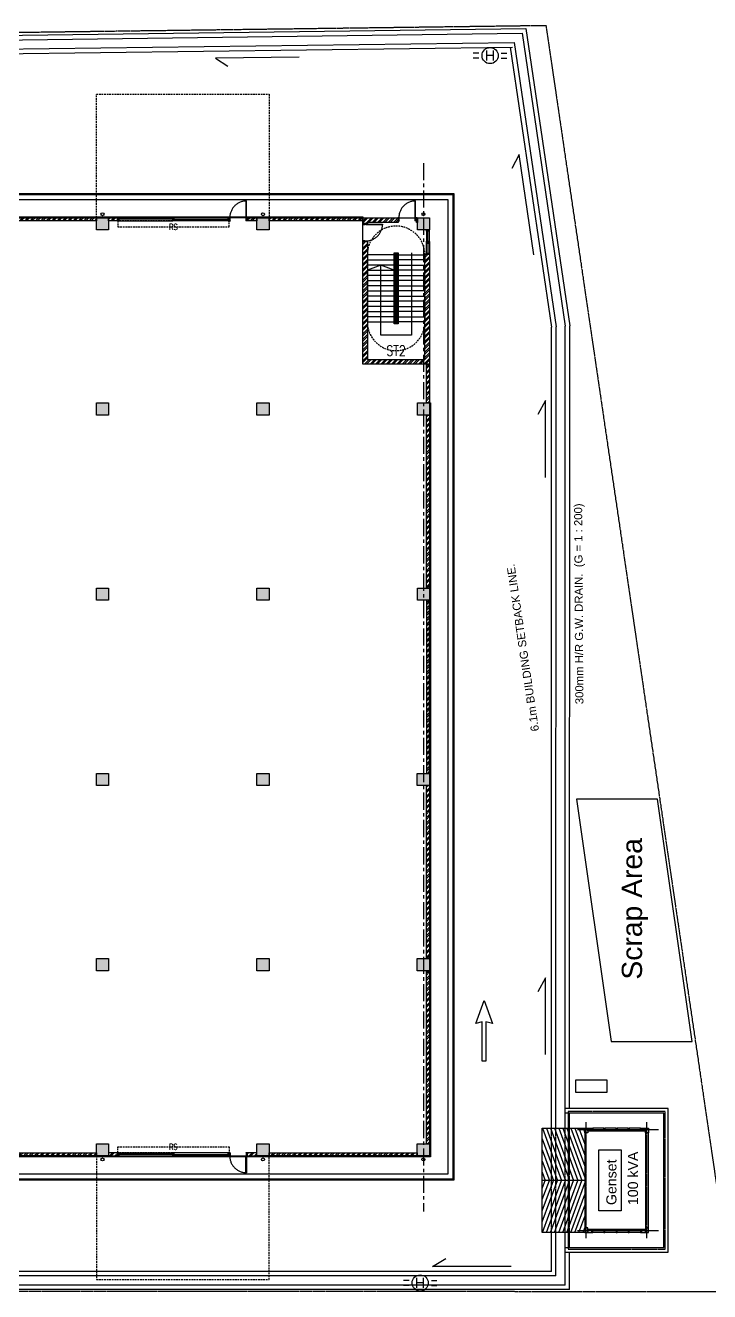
# Model space of a CAD drawing. Header units: millimetres. Extents: x -1052 to 3351, y 0 to 2015.
# Drawn here: x 1423 to 1923, y 1023 to 1949 of the extents above; entities that cross this region are included whole.
import ezdxf
from ezdxf.enums import TextEntityAlignment as Align

# ---------------------------------------------------------------- set-up
doc = ezdxf.new("R2010")
doc.units = ezdxf.units.MM
for name, pattern in [('CENTER', [2, 1.25, -0.25, 0.25, -0.25]), ('DASHED', [0.75, 0.5, -0.25]), ('HIDDEN', [0.375, 0.25, -0.125]), ('PHANTOM', [2.5, 1.25, -0.25, 0.25, -0.25, 0.25, -0.25])]:
    doc.linetypes.add(name, pattern=pattern)
for name, color, linetype in [('11', 7, 'Continuous'), ('4', 9, 'Continuous'), ('5', 7, 'Continuous'), ('9', 9, 'Continuous'), ('BOMBA', 10, 'Continuous'), ('BOUNDARY', 6, 'PHANTOM'), ('COLUMN', 3, 'Continuous'), ('Column Existing', 9, 'Continuous'), ('DRAIN', 5, 'Continuous'), ('Glass', 9, 'Continuous'), ('Grid', 8, 'CENTER'), ('GRID-LINE', 15, 'CENTER'), ('New Renovation', 7, 'Continuous'), ('ROOF-EAVE', 11, 'DASHED'), ('WALL', 2, 'Continuous')]:
    doc.layers.add(name, color=color, linetype=linetype)
doc.layers.add('AM_0', color=7, linetype='Continuous', lineweight=25)
doc.styles.get("Standard").update_dxf_attribs({"font": 'arial.ttf'})
doc.styles.add('TITLE$0$NOTES', font='romans.shx', dxfattribs={"width": 0.8})
pattern_1 = [(44.99833, (900.0701, 1016.6136), (-1.961079, 1.961194), []), (44.99833, (901.3776, 1016.6135), (-1.961079, 1.961194), [])]
pattern_2 = [(49.99833, (-90.8206, -3982.483), (5.3047774, -0.464264), [0.554693, -6.101625]), (354.99833, (-90.8206, -3982.483), (-1.02603, 5.5631745), [0.4437545, -4.8813]), (100.44977, (-90.3785, -3982.522), (4.2787477, 5.0989104), [0.4714167, -5.185583]), (46.18253, (-90.8206, -3981.004), (7.893184, -1.224396), [0.83204, -9.152437]), (96.63396, (-90.163, -3981.106), (6.912885, 7.204291), [0.707125, -7.778379]), (351.18249, (-90.8206, -3981.004), (6.912885, 7.204291), [0.665632, -7.32195]), (20.99833, (-90.081, -3981.374), (4.4145832, -2.9778616), [0.554693, -6.101625]), (325.99833, (-90.081, -3981.374), (1.7996947, 5.363091), [0.4437545, -4.8813]), (71.44977, (-89.713, -3981.622), (6.214278, 2.3852296), [0.4714166, -5.185583]), (37.498327, (-90.8206, -3982.4832), (0.0900051, 2.46205), [0, -4.8221326, 0, -4.955259, 0, -4.8997897]), (7.498327, (-90.8206, -3982.4832), (1.9457235, 2.9169763), [0, -2.8252372, 0, -4.711194, 0, -1.867467]), (327.498327, (-92.4699, -3982.4831), (3.94809726, -0.1669291), [0, -1.8489772, 0, -5.768809, 0, -7.6547658]), (317.49833, (-93.2095, -3982.483), (4.3132134, 0.7402414), [0, -2.4036704, 0, -3.8310808, 0, -5.435993])]

msp = doc.modelspace()

# ---------------------------------------------------------------- hatches: boundary and pattern name
at = {"layer": 'Column Existing'}
h = msp.add_hatch(dxfattribs=at)
h.set_pattern_fill('AR-CONC', color=8, scale=0.739591, angle=359.9983267)
h.set_pattern_definition(pattern_2)
h.paths.add_polyline_path([(1709.4276, 1808.0903), (1718.3027, 1808.09), (1718.3024, 1799.2149), (1709.4273, 1799.2152)])
h.paths.add_polyline_path([(1592.2024, 1808.0937), (1601.0775, 1808.0934), (1601.0773, 1799.2183), (1592.2022, 1799.2186)])
h.paths.add_polyline_path([(1474.9773, 1808.0971), (1483.8524, 1808.0968), (1483.8521, 1799.2218), (1474.977, 1799.222)])
h.paths.add_polyline_path([(1357.7521, 1808.1005), (1366.6272, 1808.1003), (1366.627, 1799.2252), (1357.7519, 1799.2254)])
h.paths.add_polyline_path([(1240.527, 1808.104), (1249.4021, 1808.1037), (1249.4018, 1799.2286), (1240.5267, 1799.2289)])
h.paths.add_polyline_path([(1123.3018, 1808.1074), (1132.1769, 1808.1071), (1132.1767, 1799.232), (1123.3016, 1799.2323)])
h.paths.add_polyline_path([(1006.0767, 1808.1108), (1014.9518, 1808.1105), (1014.9515, 1799.2354), (1006.0764, 1799.2357)])
h.paths.add_polyline_path([(1006.0727, 1672.7657), (1014.9478, 1672.7654), (1014.9475, 1663.8903), (1006.0725, 1663.8906)])
h.paths.add_polyline_path([(1709.4237, 1672.7451), (1718.2987, 1672.7449), (1718.2985, 1663.8698), (1709.4234, 1663.87)])
h.paths.add_polyline_path([(1709.4197, 1537.4), (1718.2948, 1537.3997), (1718.2945, 1528.5246), (1709.4194, 1528.5249)])
h.paths.add_polyline_path([(1709.4157, 1402.0549), (1718.2908, 1402.0546), (1718.2906, 1393.1795), (1709.4155, 1393.1798)])
h.paths.add_polyline_path([(1709.4118, 1266.7097), (1718.2869, 1266.7095), (1718.2866, 1257.8344), (1709.4115, 1257.8346)])
h.paths.add_polyline_path([(1709.4078, 1131.3646), (1718.2829, 1131.3643), (1718.2827, 1122.4892), (1709.4076, 1122.4895)])
h.paths.add_polyline_path([(1592.1827, 1131.368), (1601.0578, 1131.3678), (1601.0575, 1122.4927), (1592.1824, 1122.4929)])
h.paths.add_polyline_path([(1474.9575, 1131.3714), (1483.8326, 1131.3712), (1483.8324, 1122.4961), (1474.9573, 1122.4963)])
h.paths.add_polyline_path([(1357.7324, 1131.3749), (1366.6075, 1131.3746), (1366.6072, 1122.4995), (1357.7321, 1122.4998)])
h.paths.add_polyline_path([(1240.5072, 1131.3783), (1249.3823, 1131.378), (1249.382, 1122.5029), (1240.507, 1122.5032)])
h.paths.add_polyline_path([(1123.2821, 1131.3817), (1132.1571, 1131.3814), (1132.1569, 1122.5064), (1123.2818, 1122.5066)])
h.paths.add_polyline_path([(1006.0569, 1131.3851), (1014.932, 1131.3849), (1014.9317, 1122.5098), (1006.0566, 1122.51)])
h.paths.add_polyline_path([(1006.0609, 1266.7303), (1014.9359, 1266.73), (1014.9357, 1257.8549), (1006.0606, 1257.8552)])
h.paths.add_polyline_path([(1006.0648, 1402.0754), (1014.9399, 1402.0751), (1014.9396, 1393.2), (1006.0645, 1393.2003)])
h.paths.add_polyline_path([(1006.0688, 1537.4205), (1014.9438, 1537.4203), (1014.9436, 1528.5452), (1006.0685, 1528.5454)])
h = msp.add_hatch(dxfattribs=at)
h.set_pattern_fill('ANSI32', color=8, scale=7.395909, angle=359.9983267)
h.set_pattern_definition(pattern_1)
h.paths.add_polyline_path([(1601.0576, 1124.7114), (1709.4076, 1124.7083), (1709.4076, 1122.4895), (1601.0575, 1122.4927)])
h.paths.add_polyline_path([(1718.2866, 1257.8344), (1718.2829, 1131.3643), (1716.0642, 1131.3644), (1716.0679, 1257.8344)])
h.paths.add_polyline_path([(1585.1563, 1122.4931), (1592.1824, 1122.4929), (1592.1825, 1124.7117), (1585.1564, 1124.7119)])
h.paths.add_polyline_path([(1366.6073, 1124.7183), (1474.9573, 1124.7151), (1474.9573, 1122.4963), (1366.6072, 1122.4995)])
h.paths.add_polyline_path([(1249.3821, 1124.7217), (1357.7322, 1124.7185), (1357.7321, 1122.4998), (1249.382, 1122.5029)])
h.paths.add_polyline_path([(1139.183, 1122.5062), (1132.1569, 1122.5064), (1132.157, 1124.7251), (1139.1831, 1124.7249)])
h.paths.add_polyline_path([(1113.0015, 1124.7257), (1123.2819, 1124.7254), (1123.2818, 1122.5066), (1113.0015, 1122.5069)])
h.paths.add_polyline_path([(1006.0606, 1257.8552), (1006.0581, 1171.323), (1008.2768, 1171.323), (1008.2794, 1257.8551)])
h.paths.add_polyline_path([(1006.0611, 1275.6054), (1006.0609, 1266.7303), (1008.2796, 1266.7302), (1008.2799, 1275.6053)])
h.paths.add_polyline_path([(1006.0639, 1370.273), (1006.0645, 1393.2003), (1008.2833, 1393.2002), (1008.2826, 1370.2729)])
h.paths.add_polyline_path([(1006.0685, 1528.5454), (1006.0648, 1402.0754), (1008.2836, 1402.0753), (1008.2873, 1528.5454)])
h.paths.add_polyline_path([(1006.069, 1546.2956), (1006.0688, 1537.4205), (1008.2875, 1537.4205), (1008.2878, 1546.2956)])
h.paths.add_polyline_path([(1006.0718, 1640.9633), (1006.0725, 1663.8906), (1008.2912, 1663.8905), (1008.2906, 1640.9632)])
h.paths.add_polyline_path([(1006.0764, 1799.2357), (1006.0727, 1672.7657), (1008.2915, 1672.7656), (1008.2952, 1799.2356)])
h.paths.add_polyline_path([(1014.9518, 1808.1105), (1123.3018, 1808.1074), (1123.3018, 1805.8886), (1014.9517, 1805.8918)])
h.paths.add_polyline_path([(1139.203, 1808.1069), (1132.1769, 1808.1071), (1132.1768, 1805.8883), (1139.203, 1805.8881)])
h.paths.add_polyline_path([(1357.7521, 1808.1005), (1249.4021, 1808.1037), (1249.402, 1805.8849), (1357.7521, 1805.8818)])
h.paths.add_polyline_path([(1366.6272, 1808.1003), (1474.9773, 1808.0971), (1474.9772, 1805.8783), (1366.6272, 1805.8815)])
h.paths.add_polyline_path([(1585.1763, 1808.0939), (1592.2024, 1808.0937), (1592.2024, 1805.8749), (1585.1763, 1805.8751)])
h.paths.add_polyline_path([(1601.0775, 1808.0934), (1669.4897, 1808.0914), (1669.4896, 1805.8727), (1601.0775, 1805.8747)])
h.paths.add_polyline_path([(1718.2906, 1393.1795), (1718.2869, 1266.7095), (1716.0681, 1266.7095), (1716.0718, 1393.1796)])
h.paths.add_polyline_path([(1718.2908, 1402.0546), (1718.2945, 1528.5246), (1716.0758, 1528.5247), (1716.0721, 1402.0547)])
h.paths.add_polyline_path([(1718.2985, 1663.8698), (1718.2948, 1537.3997), (1716.076, 1537.3998), (1716.0797, 1663.8698)])
h.paths.add_polyline_path([(1716.0808, 1701.1452), (1718.2996, 1701.1452), (1718.2987, 1672.7449), (1716.08, 1672.7449)])
h.paths.add_polyline_path([(1483.8524, 1808.0968), (1490.5087, 1808.0967), (1490.5086, 1805.8779), (1483.8523, 1805.8781)])
h.paths.add_polyline_path([(1490.4887, 1124.7147), (1483.8324, 1124.7149), (1483.8324, 1122.4961), (1490.4887, 1122.4959)])
h.paths.add_polyline_path([(1233.8507, 1124.7222), (1240.507, 1124.722), (1240.507, 1122.5032), (1233.8506, 1122.5034)])
h.paths.add_polyline_path([(1233.8706, 1805.8854), (1240.5269, 1805.8852), (1240.527, 1808.104), (1233.8707, 1808.1041)])
h = msp.add_hatch(dxfattribs=at)
h.set_pattern_fill('ANSI32', color=8, scale=7.395909, angle=359.9983267)
h.set_pattern_definition(pattern_1)
h.paths.add_polyline_path([(1709.4276, 1808.0903), (1709.4275, 1804.6881), (1708.6879, 1804.6882), (1708.688, 1808.0903)])
h.paths.add_polyline_path([(1672.8917, 1804.6892), (1672.8917, 1803.9496), (1669.4896, 1803.9497), (1669.4897, 1808.0914), (1695.3754, 1808.0907), (1695.3754, 1808.0907), (1695.3753, 1804.6886)])
h.paths.add_polyline_path([(1669.4866, 1701.1466), (1669.4892, 1790.6371), (1672.8913, 1790.637), (1672.8888, 1704.5486), (1714.8976, 1704.5474), (1714.8998, 1781.4648), (1718.3019, 1781.4647), (1718.2996, 1701.1452)])
h = msp.add_hatch(dxfattribs=at)
h.set_pattern_fill('AR-CONC', color=8, scale=0.739591, angle=359.9983267)
h.set_pattern_definition(pattern_2)
h.paths.add_polyline_path([(1592.1945, 1537.4034), (1601.0696, 1537.4032), (1601.0694, 1528.5281), (1592.1943, 1528.5283)])
h.paths.add_polyline_path([(1474.9694, 1537.4068), (1483.8445, 1537.4066), (1483.8442, 1528.5315), (1474.9691, 1528.5317)])
h.paths.add_polyline_path([(1357.7442, 1537.4103), (1366.6193, 1537.41), (1366.6191, 1528.5349), (1357.744, 1528.5352)])
h.paths.add_polyline_path([(1240.5191, 1537.4137), (1249.3942, 1537.4134), (1249.3939, 1528.5383), (1240.5188, 1528.5386)])
h.paths.add_polyline_path([(1123.2939, 1537.4171), (1132.169, 1537.4168), (1132.1687, 1528.5418), (1123.2937, 1528.542)])
h.paths.add_polyline_path([(1592.1985, 1672.7485), (1601.0736, 1672.7483), (1601.0733, 1663.8732), (1592.1982, 1663.8735)])
h.paths.add_polyline_path([(1474.9733, 1672.752), (1483.8484, 1672.7517), (1483.8482, 1663.8766), (1474.9731, 1663.8769)])
h.paths.add_polyline_path([(1357.7482, 1672.7554), (1366.6233, 1672.7551), (1366.623, 1663.88), (1357.7479, 1663.8803)])
h.paths.add_polyline_path([(1240.523, 1672.7588), (1249.3981, 1672.7586), (1249.3979, 1663.8835), (1240.5228, 1663.8837)])
h.paths.add_polyline_path([(1123.2979, 1672.7622), (1132.173, 1672.762), (1132.1727, 1663.8869), (1123.2976, 1663.8872)])
h.paths.add_polyline_path([(1592.1866, 1266.7131), (1601.0617, 1266.7129), (1601.0615, 1257.8378), (1592.1864, 1257.8381)])
h.paths.add_polyline_path([(1474.9615, 1266.7166), (1483.8366, 1266.7163), (1483.8363, 1257.8412), (1474.9612, 1257.8415)])
h.paths.add_polyline_path([(1357.7363, 1266.72), (1366.6114, 1266.7197), (1366.6112, 1257.8446), (1357.7361, 1257.8449)])
h.paths.add_polyline_path([(1240.5112, 1266.7234), (1249.3863, 1266.7232), (1249.386, 1257.8481), (1240.5109, 1257.8483)])
h.paths.add_polyline_path([(1123.286, 1266.7268), (1132.1611, 1266.7266), (1132.1608, 1257.8515), (1123.2858, 1257.8518)])
h.paths.add_polyline_path([(1592.1906, 1402.0583), (1601.0657, 1402.058), (1601.0654, 1393.1829), (1592.1903, 1393.1832)])
h.paths.add_polyline_path([(1474.9654, 1402.0617), (1483.8405, 1402.0614), (1483.8403, 1393.1864), (1474.9652, 1393.1866)])
h.paths.add_polyline_path([(1357.7403, 1402.0651), (1366.6154, 1402.0649), (1366.6151, 1393.1898), (1357.74, 1393.19)])
h.paths.add_polyline_path([(1240.5151, 1402.0686), (1249.3902, 1402.0683), (1249.39, 1393.1932), (1240.5149, 1393.1935)])
h.paths.add_polyline_path([(1123.29, 1402.072), (1132.1651, 1402.0717), (1132.1648, 1393.1966), (1123.2897, 1393.1969)])

# ---------------------------------------------------------------- linework, layer by layer
at = {"layer": '11'}
for p, q in [((1845.7707, 1140.5167), (1837.6352, 1140.517)), ((1845.7707, 1140.5167), (1837.6352, 1140.517)), ((1845.7708, 1142.7355), (1837.6353, 1142.7358)), ((1845.7708, 1142.7355), (1837.6353, 1142.7358)), ((1854.6458, 1142.7353), (1846.5103, 1142.7355)), ((1854.6458, 1142.7353), (1846.5103, 1142.7355)), ((1854.6458, 1140.5165), (1846.5103, 1140.5167)), ((1854.6458, 1140.5165), (1846.5103, 1140.5167)), ((1863.5209, 1142.735), (1855.3854, 1142.7352)), ((1863.5209, 1142.735), (1855.3854, 1142.7352)), ((1863.5209, 1140.5162), (1855.3854, 1140.5165)), ((1863.5209, 1140.5162), (1855.3854, 1140.5165)), ((1872.396, 1142.7347), (1864.2605, 1142.735)), ((1872.396, 1142.7347), (1864.2605, 1142.735)), ((1872.396, 1140.516), (1864.2605, 1140.5162)), ((1872.396, 1140.516), (1864.2605, 1140.5162)), ((1845.7685, 1066.5577), (1837.633, 1066.5579)), ((1845.7685, 1066.5577), (1837.633, 1066.5579)), ((1845.7686, 1068.7764), (1837.6331, 1068.7767)), ((1845.7686, 1068.7764), (1837.6331, 1068.7767)), ((1854.6436, 1066.5574), (1846.5081, 1066.5576)), ((1854.6436, 1066.5574), (1846.5081, 1066.5576)), ((1854.6437, 1068.7762), (1846.5082, 1068.7764)), ((1854.6437, 1068.7762), (1846.5082, 1068.7764)), ((1863.5187, 1066.5571), (1855.3832, 1066.5574)), ((1863.5187, 1066.5571), (1855.3832, 1066.5574)), ((1863.5188, 1068.7759), (1855.3833, 1068.7761)), ((1863.5188, 1068.7759), (1855.3833, 1068.7761)), ((1872.3938, 1066.5569), (1864.2583, 1066.5571)), ((1872.3938, 1066.5569), (1864.2583, 1066.5571)), ((1872.3939, 1068.7756), (1864.2584, 1068.7759)), ((1872.3939, 1068.7756), (1864.2584, 1068.7759))]:
    msp.add_line(p, q, dxfattribs=at)
at = {"layer": '4'}
for points in [[(1623.0205, 1925.4928), (1561.8965, 1924.6867), (1570.9798, 1918.9164)], [(1623.0205, 1925.4928), (1561.8965, 1924.6867), (1570.9798, 1918.9164)], [(1794.5303, 1780.9847), (1783.732, 1854.4065), (1778.4377, 1844.0738)], [(1794.5303, 1780.9847), (1783.732, 1854.4065), (1778.4377, 1844.0738)], [(1803.0416, 1618.3295), (1803.0416, 1674.5759), (1797.3573, 1664.3493)], [(1803.0416, 1196.4931), (1803.0416, 1252.7394), (1797.3573, 1242.5128)], [(1777.8812, 1041.5819), (1720.5203, 1041.5819), (1730.3321, 1047.6168)], [(1777.8812, 1041.5819), (1720.5203, 1041.5819), (1730.3321, 1047.6168)]]:
    msp.add_lwpolyline(points, dxfattribs=at)
for points in [[(1837.6352, 1140.517), (1836.8956, 1140.517), (1836.8957, 1142.7358), (1837.6353, 1142.7358)], [(1837.6352, 1140.517), (1836.8956, 1140.517), (1836.8957, 1142.7358), (1837.6353, 1142.7358)], [(1846.5103, 1140.5167), (1845.7707, 1140.5167), (1845.7708, 1142.7355), (1846.5103, 1142.7355)], [(1846.5103, 1140.5167), (1845.7707, 1140.5167), (1845.7708, 1142.7355), (1846.5103, 1142.7355)], [(1855.3854, 1140.5165), (1854.6458, 1140.5165), (1854.6458, 1142.7353), (1855.3854, 1142.7352)], [(1855.3854, 1140.5165), (1854.6458, 1140.5165), (1854.6458, 1142.7353), (1855.3854, 1142.7352)], [(1864.2605, 1140.5162), (1863.5209, 1140.5162), (1863.5209, 1142.735), (1864.2605, 1142.735)], [(1864.2605, 1140.5162), (1863.5209, 1140.5162), (1863.5209, 1142.735), (1864.2605, 1142.735)], [(1873.1355, 1140.5159), (1872.396, 1140.516), (1872.396, 1142.7347), (1873.1356, 1142.7347)], [(1873.1355, 1140.5159), (1872.396, 1140.516), (1872.396, 1142.7347), (1873.1356, 1142.7347)], [(1837.6331, 1068.7767), (1836.8935, 1068.7767), (1836.8934, 1066.5579), (1837.633, 1066.5579)], [(1837.6331, 1068.7767), (1836.8935, 1068.7767), (1836.8934, 1066.5579), (1837.633, 1066.5579)], [(1846.5082, 1068.7764), (1845.7686, 1068.7764), (1845.7685, 1066.5577), (1846.5081, 1066.5576)], [(1846.5082, 1068.7764), (1845.7686, 1068.7764), (1845.7685, 1066.5577), (1846.5081, 1066.5576)], [(1855.3833, 1068.7761), (1854.6437, 1068.7762), (1854.6436, 1066.5574), (1855.3832, 1066.5574)], [(1855.3833, 1068.7761), (1854.6437, 1068.7762), (1854.6436, 1066.5574), (1855.3832, 1066.5574)], [(1864.2584, 1068.7759), (1863.5188, 1068.7759), (1863.5187, 1066.5571), (1864.2583, 1066.5571)], [(1864.2584, 1068.7759), (1863.5188, 1068.7759), (1863.5187, 1066.5571), (1864.2583, 1066.5571)], [(1873.1335, 1068.7756), (1872.3939, 1068.7756), (1872.3938, 1066.5569), (1873.1334, 1066.5569)], [(1873.1335, 1068.7756), (1872.3939, 1068.7756), (1872.3938, 1066.5569), (1873.1334, 1066.5569)]]:
    msp.add_lwpolyline(points, close=True, dxfattribs=at)
at = {"layer": '5'}
for points in [[(1758.2048, 1236.0085), (1764.3064, 1219.3677), (1759.573, 1220.4771), (1759.573, 1191.6331), (1756.8365, 1191.6331), (1756.8365, 1220.4771), (1752.1032, 1219.3677)], [(1758.2048, 1236.0085), (1764.3064, 1219.3677), (1759.573, 1220.4771), (1759.573, 1191.6331), (1756.8365, 1191.6331), (1756.8365, 1220.4771), (1752.1032, 1219.3677)], [(1832.458, 1139.4077), (1831.7184, 1139.4078), (1831.7164, 1069.8862), (1832.456, 1069.8862)], [(1832.458, 1139.4077), (1831.7184, 1139.4078), (1831.7164, 1069.8862), (1832.456, 1069.8862)]]:
    msp.add_lwpolyline(points, close=True, dxfattribs=at)
at = {"layer": '9'}
for p, q in [((1800.8743, 1142.735), (1814.7372, 1104.647)), ((1803.8327, 1142.735), (1817.6956, 1104.647)), ((1806.791, 1142.735), (1820.6539, 1104.647)), ((1809.7494, 1142.735), (1823.6123, 1104.647)), ((1812.7077, 1142.735), (1826.5707, 1104.647)), ((1815.6661, 1142.735), (1829.529, 1104.647)), ((1818.6245, 1142.735), (1831.7174, 1106.7626)), ((1821.5828, 1142.735), (1831.7171, 1114.8913)), ((1824.5412, 1142.735), (1831.7169, 1123.02)), ((1827.4996, 1142.735), (1831.7166, 1131.1487)), ((1830.4579, 1142.735), (1831.7164, 1139.2774)), ((1800.7309, 1135.0011), (1811.7788, 1104.647)), ((1800.7311, 1126.8724), (1808.8205, 1104.647)), ((1800.7313, 1118.7437), (1805.8621, 1104.647)), ((1800.7316, 1110.615), (1802.9037, 1104.647)), ((1800.7309, 1074.2929), (1811.7788, 1104.647)), ((1800.7311, 1082.4216), (1808.8205, 1104.647)), ((1800.7313, 1090.5503), (1805.8621, 1104.647)), ((1800.7316, 1098.679), (1802.9037, 1104.647)), ((1800.7316, 1098.679), (1802.9037, 1104.647)), ((1831.7174, 1104.647), (1800.7317, 1104.647)), ((1831.7174, 1104.647), (1800.7317, 1104.647)), ((1800.8743, 1066.559), (1814.7372, 1104.647)), ((1803.8327, 1066.559), (1817.6956, 1104.647)), ((1806.791, 1066.559), (1820.6539, 1104.647)), ((1809.7494, 1066.559), (1823.6123, 1104.647)), ((1812.7077, 1066.559), (1826.5707, 1104.647)), ((1815.6661, 1066.559), (1829.529, 1104.647)), ((1818.6245, 1066.559), (1831.7174, 1102.5314)), ((1821.5828, 1066.559), (1831.7171, 1094.4027)), ((1824.5412, 1066.559), (1831.7169, 1086.274)), ((1827.4996, 1066.559), (1831.7166, 1078.1453)), ((1830.4579, 1066.559), (1831.7164, 1070.0166))]:
    msp.add_line(p, q, dxfattribs=at)
msp.add_lwpolyline([(1831.7163, 1066.5581), (1800.7306, 1066.559), (1800.7329, 1142.7368), (1831.7185, 1142.7359)], close=True, dxfattribs=at)
msp.add_lwpolyline([(1831.7163, 1066.5581), (1800.7306, 1066.559), (1800.7329, 1142.7368), (1831.7185, 1142.7359)], close=True, dxfattribs=at)
at = {"layer": 'AM_0'}
msp.add_line((1850.9298, 1206.0606), (1910.0971, 1206.0606), dxfattribs=at)
for points in [[(1884.7896, 1383.2433), (1825.6223, 1383.2433), (1850.9298, 1206.0606), (1910.0971, 1206.0606)], [(1825.2813, 1178.1337), (1847.9151, 1178.1337), (1847.9151, 1168.8986), (1825.2813, 1168.8986)], [(1842.0717, 1126.8334), (1858.3427, 1126.8334), (1858.3427, 1082.458), (1842.0717, 1082.458)]]:
    msp.add_lwpolyline(points, close=True, dxfattribs=at)
at = {"layer": 'BOMBA'}
for p, q in [((1754.3981, 1928.4844), (1750.3111, 1928.4844)), ((1770.7461, 1928.4844), (1774.833, 1928.4844)), ((1754.3981, 1924.7359), (1750.3111, 1924.7359)), ((1770.7461, 1924.7359), (1774.833, 1924.7359)), ((1703.3501, 1031.5478), (1699.2631, 1031.5478)), ((1703.3501, 1027.7992), (1699.2631, 1027.7992)), ((1719.6981, 1031.5478), (1723.785, 1031.5478)), ((1719.6981, 1027.7992), (1723.785, 1027.7992))]:
    msp.add_line(p, q, dxfattribs=at)
for centre in [(1762.5721, 1926.6101), (1711.5241, 1029.6735)]:
    msp.add_circle(centre, 5.9034, dxfattribs=at)
at = {"layer": 'BOUNDARY'}
for p, q in [((-1051.5332, 1911.0744), (1803.3539, 1948.7238)), ((-1051.5332, 1911.0744), (1803.3539, 1948.7238)), ((1803.3539, 1948.7238), (1939.4602, 1023.2889)), ((1803.3539, 1948.7238), (1939.4602, 1023.2889)), ((1939.4602, 1023.2889), (-942.8866, 1023.373))]:
    msp.add_line(p, q, dxfattribs=at)
at = {"layer": 'COLUMN'}
for points in [[(1831.7184, 1139.4078), (1831.7185, 1142.7359), (1833.9373, 1142.7359), (1833.9372, 1139.4077)], [(1831.7184, 1139.4078), (1831.7185, 1142.7359), (1833.9373, 1142.7359), (1833.9372, 1139.4077)], [(1876.0939, 1139.4065), (1876.094, 1142.7346), (1878.3128, 1142.7346), (1878.3127, 1139.4064)], [(1876.0939, 1139.4065), (1876.094, 1142.7346), (1878.3128, 1142.7346), (1878.3127, 1139.4064)], [(1831.7164, 1069.8862), (1831.7163, 1066.5581), (1833.9351, 1066.558), (1833.9352, 1069.8862)], [(1831.7164, 1069.8862), (1831.7163, 1066.5581), (1833.9351, 1066.558), (1833.9352, 1069.8862)], [(1876.0919, 1069.8849), (1876.0918, 1066.5568), (1878.3105, 1066.5567), (1878.3106, 1069.8849)], [(1876.0919, 1069.8849), (1876.0918, 1066.5568), (1878.3105, 1066.5567), (1878.3106, 1069.8849)]]:
    msp.add_lwpolyline(points, close=True, dxfattribs=at)
at = {"layer": 'DRAIN'}
for p, q in [((-1024.9117, 1909.2065), (1788.7577, 1946.3124)), ((-1024.9117, 1909.2065), (1788.7577, 1946.3124)), ((1788.7577, 1946.3124), (1820.7189, 1728.9963)), ((1788.7577, 1946.3124), (1820.7189, 1728.9963)), ((-1024.912, 1899.2212), (1780.151, 1936.2135)), ((-1024.912, 1899.2212), (1780.151, 1936.2135)), ((-1024.9118, 1905.8781), (1785.8888, 1942.9461)), ((-1024.9118, 1905.8781), (1785.8888, 1942.9461)), ((1780.151, 1936.2135), (1810.7344, 1728.2662)), ((1780.151, 1936.2135), (1810.7344, 1728.2662)), ((1785.8888, 1942.9461), (1817.3908, 1728.7529)), ((1785.8888, 1942.9461), (1817.3908, 1728.7529)), ((-922.795, 1897.2397), (1778.9433, 1932.8694)), ((-922.795, 1897.2397), (1778.9433, 1932.8694)), ((1777.2821, 1932.8475), (1807.4063, 1728.0228)), ((1777.2821, 1932.8475), (1807.4063, 1728.0228)), ((1807.3892, 1142.7366), (1807.4063, 1728.0228)), ((1807.3892, 1142.7366), (1807.4063, 1728.0228)), ((1810.7173, 1142.7365), (1810.7344, 1728.2662)), ((1810.7173, 1142.7365), (1810.7344, 1728.2662)), ((1817.3737, 1142.7363), (1817.3908, 1728.7529)), ((1817.3737, 1142.7363), (1817.3908, 1728.7529)), ((1820.7022, 1157.1583), (1820.7189, 1728.9963)), ((1820.7022, 1157.1583), (1820.7189, 1728.9963)), ((1892.7352, 1157.1562), (1817.2969, 1157.1584)), ((1892.7352, 1157.1562), (1817.2969, 1157.1584)), ((1892.7321, 1052.1343), (1892.7352, 1157.1562)), ((1892.7321, 1052.1343), (1892.7352, 1157.1562)), ((1889.4069, 1153.8281), (1817.374, 1153.8302)), ((1889.4069, 1153.8281), (1817.374, 1153.8302)), ((1820.7018, 1142.7362), (1820.7021, 1153.8301)), ((1820.7018, 1142.7362), (1820.7021, 1153.8301)), ((1889.4041, 1055.4625), (1889.4069, 1153.8281)), ((1889.4041, 1055.4625), (1889.4069, 1153.8281)), ((1807.3861, 1038.0845), (1807.387, 1066.5588)), ((1807.3861, 1038.0845), (1807.387, 1066.5588)), ((1810.7142, 1034.7563), (1810.7151, 1066.5587)), ((1810.7142, 1034.7563), (1810.7151, 1066.5587)), ((1817.3703, 1028.0998), (1817.3714, 1066.5585)), ((1817.3703, 1028.0998), (1817.3714, 1066.5585)), ((1820.6993, 1055.4645), (1820.6996, 1066.5584)), ((1820.6993, 1055.4645), (1820.6996, 1066.5584)), ((1817.3711, 1055.4646), (1889.4041, 1055.4625)), ((1817.3711, 1055.4646), (1889.4041, 1055.4625)), ((1817.2939, 1052.1365), (1892.7321, 1052.1343)), ((1817.2939, 1052.1365), (1892.7321, 1052.1343)), ((1820.6984, 1024.7715), (1820.6992, 1052.1364)), ((1820.6984, 1024.7715), (1820.6992, 1052.1364)), ((1807.3861, 1038.0845), (-918.4271, 1038.1641)), ((1817.3703, 1028.0998), (-918.4274, 1028.1797)), ((1810.7141, 1034.7563), (-918.4272, 1034.836)), ((1820.6983, 1024.7715), (-918.4275, 1024.8515))]:
    msp.add_line(p, q, dxfattribs=at)
at = {"layer": 'DRAIN', "color": 9, "linetype": 'DASHED'}
for p, q in [((1807.387, 1066.5588), (1807.3892, 1142.7366)), ((1807.387, 1066.5588), (1807.3892, 1142.7366)), ((1810.7151, 1066.5587), (1810.7173, 1142.7365)), ((1810.7151, 1066.5587), (1810.7173, 1142.7365)), ((1817.3714, 1066.5585), (1817.3737, 1142.7363)), ((1817.3714, 1066.5585), (1817.3737, 1142.7363)), ((1820.6996, 1066.5584), (1820.7018, 1142.7362)), ((1820.6996, 1066.5584), (1820.7018, 1142.7362))]:
    msp.add_line(p, q, dxfattribs=at)
at = {"layer": 'Glass'}
for p, q in [((1845.7707, 1141.6261), (1837.6352, 1141.6264)), ((1845.7707, 1141.6261), (1837.6352, 1141.6264)), ((1854.6458, 1141.6259), (1846.5103, 1141.6261)), ((1854.6458, 1141.6259), (1846.5103, 1141.6261)), ((1863.5209, 1141.6256), (1855.3854, 1141.6258)), ((1863.5209, 1141.6256), (1855.3854, 1141.6258)), ((1872.396, 1141.6254), (1864.2605, 1141.6256)), ((1872.396, 1141.6254), (1864.2605, 1141.6256)), ((1845.7686, 1067.667), (1837.6331, 1067.6673)), ((1845.7686, 1067.667), (1837.6331, 1067.6673)), ((1854.6436, 1067.6668), (1846.5081, 1067.667)), ((1854.6436, 1067.6668), (1846.5081, 1067.667)), ((1863.5187, 1067.6665), (1855.3832, 1067.6668)), ((1863.5187, 1067.6665), (1855.3832, 1067.6668)), ((1872.3938, 1067.6663), (1864.2583, 1067.6665)), ((1872.3938, 1067.6663), (1864.2583, 1067.6665))]:
    msp.add_line(p, q, dxfattribs=at)
at = {"layer": 'Grid', "ltscale": 10}
msp.add_line((1713.8663, 1848.028), (1713.8439, 1081.8119), dxfattribs=at)
at = {"layer": 'GRID-LINE'}
for p, q in [((1885.7017, 1141.625), (1826.5197, 1141.6267)), ((1885.7017, 1141.625), (1826.5197, 1141.6267)), ((1832.8256, 1062.2733), (1832.828, 1147.2372)), ((1832.8256, 1062.2733), (1832.828, 1147.2372)), ((1877.201, 1062.2733), (1877.2035, 1147.2372)), ((1877.201, 1062.2733), (1877.2035, 1147.2372)), ((1885.7017, 1067.6659), (1826.5197, 1067.6676)), ((1885.7017, 1067.6659), (1826.5197, 1067.6676))]:
    msp.add_line(p, q, dxfattribs=at)
at = {"layer": 'New Renovation', "linetype": 'ByBlock'}
for p, q in [((1571.8637, 1808.4641), (1571.8636, 1805.5057)), ((1584.6586, 1808.0939), (1572.3814, 1808.0943)), ((1572.6032, 1805.8755), (1572.6032, 1805.5057)), ((1584.4367, 1805.8751), (1584.4367, 1805.5053)), ((1585.1763, 1808.4637), (1585.1763, 1805.5053)), ((1695.3754, 1808.4605), (1695.3753, 1805.5021)), ((1696.1149, 1805.8719), (1696.1149, 1805.5021)), ((1707.9484, 1805.8715), (1707.9483, 1805.5017)), ((1708.688, 1808.4601), (1708.6879, 1805.5017)), ((1672.0781, 1803.9496), (1669.1198, 1803.9497)), ((1669.4896, 1803.2101), (1669.1198, 1803.2101)), ((1669.4892, 1791.3767), (1669.1194, 1791.3767)), ((1672.0778, 1790.637), (1669.1194, 1790.6371)), ((1571.8437, 1122.1237), (1571.8438, 1125.0821)), ((1572.3614, 1122.4935), (1584.6386, 1122.4931)), ((1572.5833, 1124.7123), (1572.5833, 1125.0821)), ((1584.4168, 1124.7119), (1584.4168, 1125.0817)), ((1585.1563, 1122.1233), (1585.1564, 1125.0817))]:
    msp.add_line(p, q, dxfattribs=at)
at = {"layer": 'New Renovation'}
for p, q in [((1695.3754, 1808.0907), (1708.688, 1808.0903)), ((1669.4892, 1790.6371), (1669.4896, 1803.9497)), ((1715.7139, 1799.215), (1718.6722, 1799.2149)), ((1715.7139, 1798.8452), (1716.0837, 1798.8452)), ((1717.1928, 1791.0794), (1717.193, 1798.4754)), ((1718.3024, 1798.8451), (1718.6722, 1798.8451)), ((1715.7136, 1790.7097), (1716.0834, 1790.7097)), ((1715.7136, 1790.3399), (1718.672, 1790.3398)), ((1715.7136, 1790.3399), (1718.672, 1790.3398)), ((1715.7136, 1789.9701), (1716.0834, 1789.9701)), ((1717.1928, 1789.6003), (1717.1926, 1782.2044)), ((1718.3022, 1790.7096), (1718.672, 1790.7096)), ((1718.3022, 1789.97), (1718.672, 1789.97)), ((1715.7133, 1781.4648), (1718.6717, 1781.4647)), ((1715.7134, 1781.8346), (1716.0832, 1781.8346)), ((1718.3019, 1781.8345), (1718.6717, 1781.8345))]:
    msp.add_line(p, q, dxfattribs=at)
at = {"layer": 'New Renovation', "linetype": 'HIDDEN', "ltscale": 5}
for points in [[(1474.9773, 1808.0971), (1474.9799, 1898.3272), (1601.0802, 1898.3235), (1601.0775, 1808.0934)], [(1474.9573, 1122.4963), (1474.9546, 1032.2663), (1601.0549, 1032.2626), (1601.0575, 1122.4927)]]:
    msp.add_lwpolyline(points, dxfattribs=at)
at = {"layer": 'New Renovation'}
for points in [[(1736.0323, 1104.7385), (988.3059, 1104.7604), (988.327, 1825.8615), (1736.0534, 1825.8397)], [(1735.2928, 1105.4782), (989.0456, 1105.4999), (989.0666, 1825.1219), (1735.3138, 1825.1001)], [(1731.5949, 1109.1762), (992.7436, 1109.1978), (992.7644, 1821.4238), (1731.6157, 1821.4022)], [(1366.6272, 1808.1003), (1474.9773, 1808.0971), (1474.9772, 1805.8783), (1366.6272, 1805.8815)], [(1474.9773, 1808.0971), (1483.8524, 1808.0968), (1483.8521, 1799.2218), (1474.977, 1799.222)], [(1483.8524, 1808.0968), (1490.5087, 1808.0967), (1490.5086, 1805.8779), (1483.8523, 1805.8781)], [(1585.1763, 1808.0939), (1592.2024, 1808.0937), (1592.2024, 1805.8749), (1585.1763, 1805.8751)], [(1592.2024, 1808.0937), (1601.0775, 1808.0934), (1601.0773, 1799.2183), (1592.2022, 1799.2186)], [(1601.0775, 1808.0934), (1669.4897, 1808.0914), (1669.4896, 1805.8727), (1601.0775, 1805.8747)], [(1672.8917, 1804.6892), (1672.8917, 1803.9496), (1669.4896, 1803.9497), (1669.4897, 1808.0914), (1695.3754, 1808.0907), (1695.3754, 1808.0907), (1695.3753, 1804.6886)], [(1709.4276, 1808.0903), (1709.4275, 1804.6881), (1708.6879, 1804.6882), (1708.688, 1808.0903)], [(1709.4276, 1808.0903), (1718.3027, 1808.09), (1718.3024, 1799.2149), (1709.4273, 1799.2152)], [(1718.3022, 1790.3398), (1718.3024, 1799.2149), (1716.0837, 1799.215), (1716.0834, 1790.3399)], [(1716.0837, 1799.215), (1716.0837, 1798.8452), (1716.4534, 1798.8452), (1716.4534, 1798.4754), (1717.9326, 1798.4753), (1717.9326, 1798.8451), (1718.3024, 1798.8451), (1718.3024, 1799.2149)], [(1669.4866, 1701.1466), (1669.4892, 1790.6371), (1672.8913, 1790.637), (1672.8888, 1704.5486), (1714.8976, 1704.5474), (1714.8998, 1781.4648), (1718.3019, 1781.4647), (1718.2996, 1701.1452)], [(1718.3022, 1790.3398), (1718.3019, 1781.4647), (1716.0831, 1781.4648), (1716.0834, 1790.3399)], [(1716.0834, 1790.3399), (1716.0834, 1790.7097), (1716.4532, 1790.7097), (1716.4532, 1791.0795), (1717.9324, 1791.0794), (1717.9324, 1790.7096), (1718.3022, 1790.7096), (1718.3022, 1790.3398)], [(1716.0834, 1790.3399), (1716.0834, 1789.9701), (1716.4532, 1789.9701), (1716.4532, 1789.6003), (1717.9324, 1789.6002), (1717.9324, 1789.97), (1718.3022, 1789.97), (1718.3022, 1790.3398)], [(1693.8953, 1777.2498), (1693.8952, 1773.4779), (1672.8908, 1773.4785), (1672.8909, 1777.2504)], [(1693.8953, 1777.2498), (1693.8954, 1781.0217), (1672.891, 1781.0223), (1672.8909, 1777.2504)], [(1695.3746, 1782.5008), (1695.3731, 1730.5076), (1692.4147, 1730.5077), (1692.4163, 1782.5009)], [(1694.635, 1781.7613), (1694.6335, 1731.2472), (1693.1544, 1731.2472), (1693.1558, 1781.7613)], [(1693.8953, 1777.2498), (1693.8952, 1773.4779), (1714.8996, 1773.4772), (1714.8997, 1777.2492)], [(1693.8953, 1777.2498), (1693.8954, 1781.0217), (1714.8998, 1781.0211), (1714.8997, 1777.2492)], [(1716.0831, 1781.4648), (1716.0832, 1781.8346), (1716.453, 1781.8346), (1716.453, 1782.2044), (1717.9321, 1782.2043), (1717.9321, 1781.8345), (1718.3019, 1781.8345), (1718.3019, 1781.4647)], [(1693.8951, 1769.7059), (1693.895, 1765.934), (1672.8906, 1765.9346), (1672.8907, 1769.7066)], [(1693.8951, 1769.7059), (1693.8952, 1773.4779), (1672.8908, 1773.4785), (1672.8907, 1769.7066)], [(1693.8951, 1769.7059), (1693.895, 1765.934), (1714.8993, 1765.9334), (1714.8995, 1769.7053)], [(1693.8951, 1769.7059), (1693.8952, 1773.4779), (1714.8996, 1773.4772), (1714.8995, 1769.7053)], [(1693.8946, 1754.6183), (1693.8947, 1758.3902), (1672.8904, 1758.3908), (1672.8903, 1754.6189)], [(1693.8949, 1762.1621), (1693.8947, 1758.3902), (1672.8904, 1758.3908), (1672.8905, 1762.1627)], [(1693.8949, 1762.1621), (1693.895, 1765.934), (1672.8906, 1765.9346), (1672.8905, 1762.1627)], [(1693.8946, 1754.6183), (1693.8947, 1758.3902), (1714.8991, 1758.3896), (1714.899, 1754.6177)], [(1693.8949, 1762.1621), (1693.8947, 1758.3902), (1714.8991, 1758.3896), (1714.8992, 1762.1615)], [(1693.8949, 1762.1621), (1693.895, 1765.934), (1714.8993, 1765.9334), (1714.8992, 1762.1615)], [(1693.8944, 1747.0745), (1693.8945, 1750.8464), (1672.8901, 1750.847), (1672.89, 1747.0751)], [(1693.8946, 1754.6183), (1693.8945, 1750.8464), (1672.8901, 1750.847), (1672.8903, 1754.6189)], [(1693.8944, 1747.0745), (1693.8945, 1750.8464), (1714.8989, 1750.8458), (1714.8988, 1747.0739)], [(1693.8946, 1754.6183), (1693.8945, 1750.8464), (1714.8989, 1750.8458), (1714.899, 1754.6177)], [(1693.8942, 1739.5306), (1693.8943, 1743.3026), (1672.8899, 1743.3032), (1672.8898, 1739.5313)], [(1693.8944, 1747.0745), (1693.8943, 1743.3026), (1672.8899, 1743.3032), (1672.89, 1747.0751)], [(1693.8942, 1739.5306), (1693.8943, 1743.3026), (1714.8987, 1743.3019), (1714.8986, 1739.53)], [(1693.8944, 1747.0745), (1693.8943, 1743.3026), (1714.8987, 1743.3019), (1714.8988, 1747.0739)], [(1693.894, 1731.9868), (1693.8941, 1735.7587), (1672.8897, 1735.7593), (1672.8896, 1731.9874)], [(1693.8942, 1739.5306), (1693.8941, 1735.7587), (1672.8897, 1735.7593), (1672.8898, 1739.5313)], [(1693.894, 1731.9868), (1693.8941, 1735.7587), (1714.8985, 1735.7581), (1714.8984, 1731.9862)], [(1693.8942, 1739.5306), (1693.8941, 1735.7587), (1714.8985, 1735.7581), (1714.8986, 1739.53)], [(1716.0808, 1701.1452), (1718.2996, 1701.1452), (1718.2987, 1672.7449), (1716.08, 1672.7449)], [(1474.9733, 1672.752), (1483.8484, 1672.7517), (1483.8482, 1663.8766), (1474.9731, 1663.8769)], [(1592.1985, 1672.7485), (1601.0736, 1672.7483), (1601.0733, 1663.8732), (1592.1982, 1663.8735)], [(1709.4237, 1672.7451), (1718.2987, 1672.7449), (1718.2985, 1663.8698), (1709.4234, 1663.87)], [(1718.2985, 1663.8698), (1718.2948, 1537.3997), (1716.076, 1537.3998), (1716.0797, 1663.8698)], [(1474.9694, 1537.4068), (1483.8445, 1537.4066), (1483.8442, 1528.5315), (1474.9691, 1528.5317)], [(1592.1945, 1537.4034), (1601.0696, 1537.4032), (1601.0694, 1528.5281), (1592.1943, 1528.5283)], [(1709.4197, 1537.4), (1718.2948, 1537.3997), (1718.2945, 1528.5246), (1709.4194, 1528.5249)], [(1718.2908, 1402.0546), (1718.2945, 1528.5246), (1716.0758, 1528.5247), (1716.0721, 1402.0547)], [(1474.9654, 1402.0617), (1483.8405, 1402.0614), (1483.8403, 1393.1864), (1474.9652, 1393.1866)], [(1592.1906, 1402.0583), (1601.0657, 1402.058), (1601.0654, 1393.1829), (1592.1903, 1393.1832)], [(1709.4157, 1402.0549), (1718.2908, 1402.0546), (1718.2906, 1393.1795), (1709.4155, 1393.1798)], [(1718.2906, 1393.1795), (1718.2869, 1266.7095), (1716.0681, 1266.7095), (1716.0718, 1393.1796)], [(1474.9615, 1266.7166), (1483.8366, 1266.7163), (1483.8363, 1257.8412), (1474.9612, 1257.8415)], [(1592.1866, 1266.7131), (1601.0617, 1266.7129), (1601.0615, 1257.8378), (1592.1864, 1257.8381)], [(1709.4118, 1266.7097), (1718.2869, 1266.7095), (1718.2866, 1257.8344), (1709.4115, 1257.8346)], [(1718.2866, 1257.8344), (1718.2829, 1131.3643), (1716.0642, 1131.3644), (1716.0679, 1257.8344)], [(1474.9575, 1131.3714), (1483.8326, 1131.3712), (1483.8324, 1122.4961), (1474.9573, 1122.4963)], [(1592.1827, 1131.368), (1601.0578, 1131.3678), (1601.0575, 1122.4927), (1592.1824, 1122.4929)], [(1709.4078, 1131.3646), (1718.2829, 1131.3643), (1718.2827, 1122.4892), (1709.4076, 1122.4895)], [(1366.6073, 1124.7183), (1474.9573, 1124.7151), (1474.9573, 1122.4963), (1366.6072, 1122.4995)], [(1490.4887, 1124.7147), (1483.8324, 1124.7149), (1483.8324, 1122.4961), (1490.4887, 1122.4959)], [(1585.1563, 1122.4931), (1592.1824, 1122.4929), (1592.1825, 1124.7117), (1585.1564, 1124.7119)], [(1601.0576, 1124.7114), (1709.4076, 1124.7083), (1709.4076, 1122.4895), (1601.0575, 1122.4927)]]:
    msp.add_lwpolyline(points, close=True, dxfattribs=at)
at = {"layer": 'New Renovation', "linetype": 'ByBlock'}
for points in [[(1584.659, 1820.3711), (1584.1413, 1820.3711), (1584.1409, 1808.0939), (1584.6586, 1808.0939)], [(1708.1707, 1820.3675), (1707.6529, 1820.3675), (1707.6526, 1808.0903), (1708.1703, 1808.0903)], [(1572.3814, 1807.5026), (1572.3814, 1808.0943), (1571.8637, 1808.0943), (1571.8636, 1805.8755), (1572.6032, 1805.8755), (1572.6033, 1807.5026)], [(1584.6586, 1807.5022), (1584.6586, 1808.0939), (1585.1763, 1808.0939), (1585.1763, 1805.8751), (1584.4367, 1805.8751), (1584.4367, 1807.5022)], [(1695.8931, 1807.499), (1695.8931, 1808.0907), (1695.3754, 1808.0907), (1695.3753, 1805.8719), (1696.1149, 1805.8719), (1696.115, 1807.499)], [(1708.1703, 1807.4986), (1708.1703, 1808.0903), (1708.688, 1808.0903), (1708.6879, 1805.8715), (1707.9484, 1805.8715), (1707.9484, 1807.4986)], [(1671.1167, 1803.432), (1671.7083, 1803.4319), (1671.7083, 1803.9497), (1669.4896, 1803.9497), (1669.4896, 1803.2101), (1671.1167, 1803.2101)], [(1683.9855, 1803.4316), (1683.9855, 1802.9139), (1671.7083, 1802.9142), (1671.7083, 1803.4319)], [(1671.1163, 1791.1547), (1671.708, 1791.1547), (1671.708, 1790.637), (1669.4892, 1790.6371), (1669.4892, 1791.3767), (1671.1163, 1791.3766)], [(1572.3614, 1123.0852), (1572.3614, 1122.4935), (1571.8437, 1122.4935), (1571.8437, 1124.7123), (1572.5833, 1124.7123), (1572.5833, 1123.0852)], [(1584.6382, 1110.2159), (1584.1205, 1110.216), (1584.1209, 1122.4932), (1584.6386, 1122.4931)], [(1584.6386, 1123.0848), (1584.6386, 1122.4931), (1585.1563, 1122.4931), (1585.1564, 1124.7119), (1584.4168, 1124.7119), (1584.4167, 1123.0848)]]:
    msp.add_lwpolyline(points, close=True, dxfattribs=at)
at = {"layer": 'New Renovation'}
for points in [[(1006.0581, 1171.323), (1005.3185, 1171.3231), (1005.3371, 1808.8504), (1669.4897, 1808.831), (1669.4897, 1808.0914)], [(1705.1372, 1782.5005), (1705.1355, 1722.2239), (1682.6519, 1722.2245), (1682.6534, 1773.6261)], [(1692.4159, 1769.706), (1682.6534, 1773.4782), (1672.8907, 1769.7066)], [(1718.2987, 1672.7449), (1719.0383, 1672.7448), (1719.0222, 1121.7496), (1123.2818, 1121.767), (1123.2818, 1122.5066)]]:
    msp.add_lwpolyline(points, dxfattribs=at)
at = {"layer": 'New Renovation', "linetype": 'HIDDEN', "ltscale": 5}
for points in [[(1490.5086, 1805.8779), (1490.5085, 1801.4403), (1571.8635, 1801.438), (1571.8636, 1805.8755)], [(1490.4887, 1124.7147), (1490.4889, 1129.1522), (1571.8439, 1129.1498), (1571.8437, 1124.7123)]]:
    msp.add_lwpolyline(points, close=True, dxfattribs=at)
at = {"layer": 'New Renovation', "ltscale": 10}
for points in [[(1490.5086, 1805.8779), (1490.5087, 1808.0967), (1491.2483, 1808.0966), (1491.2482, 1805.8779)], [(1491.2483, 1806.9872), (1491.2482, 1805.8779), (1530.8163, 1805.8767), (1530.8164, 1806.9861)], [(1530.8164, 1808.0955), (1530.8164, 1806.9861), (1491.2483, 1806.9872), (1491.2483, 1808.0966)], [(1530.8163, 1805.8767), (1530.8164, 1808.0955), (1531.556, 1808.0955), (1531.5559, 1805.8767)], [(1571.1241, 1806.9849), (1571.124, 1805.8755), (1531.5559, 1805.8767), (1531.556, 1806.9861)], [(1531.556, 1808.0955), (1531.556, 1806.9861), (1571.1241, 1806.9849), (1571.1241, 1808.0943)], [(1571.8636, 1805.8755), (1571.8637, 1808.0943), (1571.1241, 1808.0943), (1571.124, 1805.8755)], [(1490.4887, 1124.7147), (1490.4887, 1122.4959), (1491.2283, 1122.4959), (1491.2283, 1124.7146)], [(1491.2283, 1123.6053), (1491.2283, 1124.7146), (1530.7964, 1124.7135), (1530.7964, 1123.6041)], [(1530.7964, 1122.4947), (1530.7964, 1123.6041), (1491.2283, 1123.6053), (1491.2283, 1122.4959)], [(1530.7964, 1124.7135), (1530.7964, 1122.4947), (1531.536, 1122.4947), (1531.536, 1124.7135)], [(1571.1041, 1123.6029), (1571.1041, 1124.7123), (1531.536, 1124.7135), (1531.536, 1123.6041)], [(1531.536, 1122.4947), (1531.536, 1123.6041), (1571.1041, 1123.6029), (1571.1041, 1122.4935)], [(1571.8437, 1124.7123), (1571.8437, 1122.4935), (1571.1041, 1122.4935), (1571.1041, 1124.7123)]]:
    msp.add_lwpolyline(points, close=True, dxfattribs=at)
at = {"layer": 'New Renovation'}
for centre in [(1479.4149, 1810.6855), (1596.6401, 1810.6821), (1713.8652, 1810.6787), (1479.3947, 1119.9076), (1596.6199, 1119.9042), (1713.8451, 1119.9008)]:
    msp.add_circle(centre, 1.1094, dxfattribs=at)
at = {"layer": 'New Renovation', "linetype": 'DASHED', "ltscale": 300}
for centre, start, end in [((1584.6867, 1808.078), 92.5402642, 179.9241336), ((1708.1983, 1808.0744), 92.5402642, 179.9241335), ((1671.6924, 1803.46), 270.0725199, 357.4563892), ((1584.6666, 1122.5091), 180.0725199, 267.4563892)]:
    msp.add_arc(centre, 12.3053, start, end, dxfattribs=at)
at = {"layer": 'New Renovation', "linetype": 'HIDDEN', "ltscale": 5}
for centre, start, end in [((1693.8954, 1781.0217), 359.9983268, 179.9983268), ((1693.894, 1731.9868), 179.9983268, 359.9983268)]:
    msp.add_arc(centre, 21.0044, start, end, dxfattribs=at)
at = {"layer": 'ROOF-EAVE'}
msp.add_lwpolyline([(1819.5156, 1154.9395), (1819.5127, 1054.3552), (1890.5134, 1054.3531), (1890.5164, 1154.9375)], close=True, dxfattribs=at)
msp.add_lwpolyline([(1819.5156, 1154.9395), (1819.5127, 1054.3552), (1890.5134, 1054.3531), (1890.5164, 1154.9375)], close=True, dxfattribs=at)
at = {"layer": 'WALL'}
for points in [[(1833.9372, 1140.5171), (1833.9373, 1142.7359), (1836.8957, 1142.7358), (1836.8956, 1140.517)], [(1833.9372, 1140.5171), (1833.9373, 1142.7359), (1836.8957, 1142.7358), (1836.8956, 1140.517)], [(1873.1355, 1140.5159), (1873.1356, 1142.7347), (1876.094, 1142.7346), (1876.0939, 1140.5159)], [(1873.1355, 1140.5159), (1873.1356, 1142.7347), (1876.094, 1142.7346), (1876.0939, 1140.5159)], [(1878.3127, 1139.4064), (1876.0939, 1139.4065), (1876.0919, 1069.8849), (1878.3106, 1069.8849)], [(1878.3127, 1139.4064), (1876.0939, 1139.4065), (1876.0919, 1069.8849), (1878.3106, 1069.8849)], [(1833.9351, 1068.7768), (1833.9351, 1066.558), (1836.8934, 1066.5579), (1836.8935, 1068.7767)], [(1833.9351, 1068.7768), (1833.9351, 1066.558), (1836.8934, 1066.5579), (1836.8935, 1068.7767)], [(1873.1335, 1068.7756), (1873.1334, 1066.5569), (1876.0918, 1066.5568), (1876.0918, 1068.7755)], [(1873.1335, 1068.7756), (1873.1334, 1066.5569), (1876.0918, 1066.5568), (1876.0918, 1068.7755)]]:
    msp.add_lwpolyline(points, close=True, dxfattribs=at)

# ---------------------------------------------------------------- texts
for s, height, p in [('Scrap Area', 14.79182, (1873.5807, 1251.3538)), ('Genset', 7.39591, (1854.8825, 1086.5856)), ('100 kVA', 7.39591, (1870.6429, 1086.5856))]:
    msp.add_text(s, height=height, rotation=90).set_placement(p)
at = {"layer": '4'}
for s, rotation, p in [('300mm H/R G.W. DRAIN.  (G = 1 : 200)', 90.3666667, (1830.7711, 1452.6315)), ('6.1m BUILDING SETBACK LINE.', 98.3666667, (1798.3764, 1433.2199))]:
    msp.add_text(s, height=5.916727, rotation=rotation, dxfattribs=at).set_placement(p)
at = {"layer": 'BOMBA'}
for p in [(1758.7007, 1922.9715), (1707.669, 1026.0728)]:
    msp.add_text('H', height=7.3959, dxfattribs=at).set_placement(p)
at = {"layer": 'New Renovation', "style": 'TITLE$0$NOTES', "width": 0.8}
for s, height, p in [('RS', 4.43755, (1531.186, 1801.4391)), ('ST2', 7.39591, (1693.8934, 1710.9824)), ('RS', 4.43755, (1531.1664, 1129.151))]:
    msp.add_text(s, height=height, rotation=359.9983267, dxfattribs=at).set_placement(p, align=Align.MIDDLE_CENTER)

doc.saveas('drawing.dxf')
